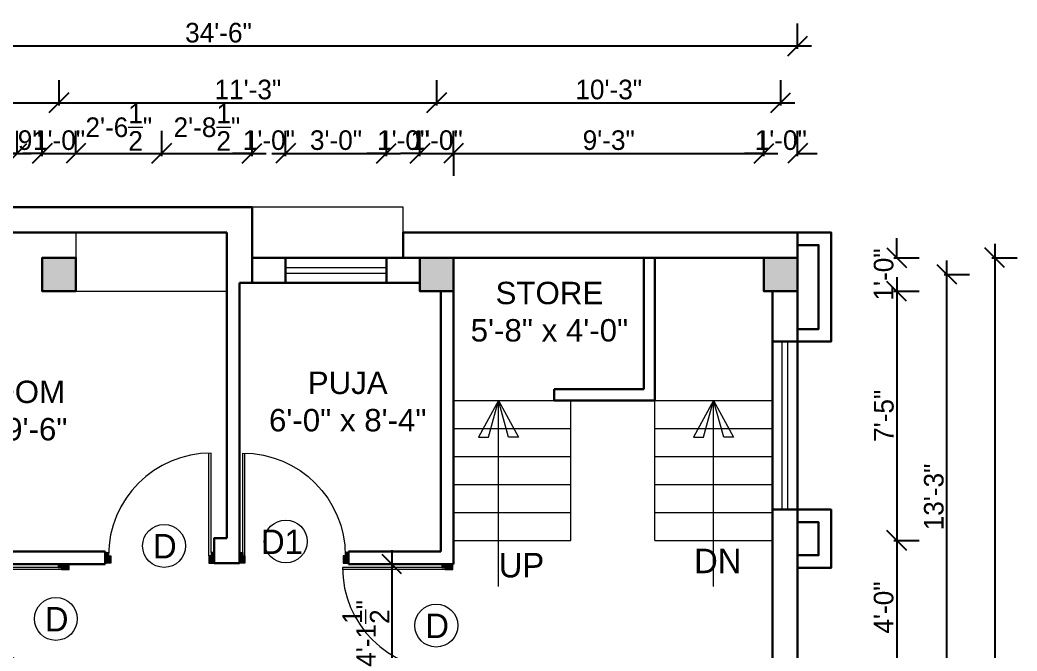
# Model space of a CAD drawing. Header units: inches. Extents: x 28835 to 36795, y -18828 to -9750.
# Drawn here: x 31458.9 to 31815.4, y -13281.5 to -13056 of the extents above; entities that cross this region are included whole.
import ezdxf

# ---------------------------------------------------------------- set-up
doc = ezdxf.new("R2010")
doc.units = ezdxf.units.IN
doc.header["$LTSCALE"] = 12
doc.header["$MEASUREMENT"] = 0
doc.layers.add('06. Text', color=114, linetype='Continuous')
for name, color, linetype, lineweight in [('colum', 250, 'Continuous', 30), ('dim', 85, 'Continuous', 9), ('dimention', 5, 'Continuous', 9), ('dimentions', 5, 'Continuous', 9), ('Elevation', 114, 'Continuous', 20), ('FURNI', 30, 'Continuous', 9), ('Ha2', 31, 'Continuous', 0), ('N_DOOR', 32, 'Continuous', 13), ('STAIRCASE', 6, 'Continuous', 9), ('Text', 7, 'Continuous', 5), ('Wall', 1, 'Continuous', 30), ('window', 6, 'Continuous', 9)]:
    doc.layers.add(name, color=color, linetype=linetype, lineweight=lineweight)
doc.styles.add('Bijay', font='', dxfattribs={"height": 8})
doc.styles.add('KBS', font='GOTHIC.TTF')
doc.styles.add('Times', font='GOTHIC.TTF')
doc.styles.get('Bijay').set_extended_font_data('Serifa BT')
doc.dimstyles.new('D75', dxfattribs={"dimtxt": 7, "dimasz": 7, "dimexe": 8, "dimexo": 24, "dimgap": 1, "dimtad": 1, "dimdec": 1, "dimzin": 3, "dimdsep": 46, "dimlunit": 4, "dimtxsty": 'Times', "dimblk": 'OBLIQUE', "dimcen": 0, "dimdle": 5, "dimaunit": 1, "dimadec": 3, "dimazin": 0, "dimtfac": 1, "dimtdec": 1, "dimtix": 1, "dimtofl": 0, "dimtmove": 1, "dimatfit": 0, "dimldrblk": 'OBLIQUE', "dimfxl": 1, "dimfxlon": 1, "dimtolj": 1, "dimtzin": 0, "dimarcsym": 0})

# ---------------------------------------------------------------- blocks, each defined once
blk = doc.blocks.new('D1000')
at = {"linetype": 'Continuous'}
for points in [[(30, 50), (30, 20), (50, 20), (50, -50), (0, -50), (0, 50)], [(970, 50), (970, 20), (950, 20), (950, -50), (1000, -50), (1000, 50)]]:
    blk.add_hatch(color=256, dxfattribs=at).paths.add_polyline_path(points)
at = {"color": 0, "linetype": 'Continuous'}
for p, q in [((950, 20), (950, 959.8)), ((970, 50), (970, 960))]:
    blk.add_line(p, q, dxfattribs=at)
at = {"linetype": 'Continuous'}
for points in [[(30, 50), (30, 20), (50, 20), (50, -50), (0, -50), (0, 50)], [(970, 50), (970, 20), (950, 20), (950, -50), (1000, -50), (1000, 50)]]:
    blk.add_lwpolyline(points, close=True, dxfattribs=at)
blk.add_arc((970, 20), 940, 90, 180, dxfattribs=at)
blk = doc.blocks.new('_Oblique')
at = {"color": 0, "linetype": 'ByBlock', "lineweight": -2}
blk.add_line((-0.5, -0.5), (0.5, 0.5), dxfattribs=at)
blk = doc.blocks.new('*D757')
at = {"layer": 'Defpoints', "color": 0, "ltscale": 25, "transparency": 16777216}
for p in [(31603.41, -13250.41), (31591.85, -13299.91), (31603.44, -13299.91)]:
    blk.add_point(p, dxfattribs=at)
at = {"layer": 'dimentions', "color": 0, "lineweight": -2, "ltscale": 25, "transparency": 16777216}
for p, q in [((31591.85, -13245.41), (31591.85, -13304.91)), ((31591.85, -13250.41), (31583.85, -13250.41)), ((31591.85, -13299.91), (31583.85, -13299.91))]:
    blk.add_line(p, q, dxfattribs=at)
at = {"layer": 'dimentions', "color": 0, "lineweight": -2, "ltscale": 25, "transparency": 16777216, "xscale": 7, "yscale": 7, "zscale": 7}
for p, rotation in [((31591.85, -13250.41), 90), ((31591.85, -13299.91), 270)]:
    blk.add_blockref('_Oblique', p, dxfattribs=dict(at, rotation=rotation))
at = {"layer": 'dimentions', "color": 0, "ltscale": 25, "transparency": 16777216, "insert": (31582.59, -13275.16), "char_height": 7, "attachment_point": 5, "rotation": 90, "style": 'Times'}
blk.add_mtext('\\A1;4\'-1{\\H1.000000x;\\S1/2;}"', dxfattribs=at)
blk = doc.blocks.new('*D785')
at = {"layer": 'Defpoints', "color": 0, "ltscale": 12, "transparency": 16777216}
for p in [(31457.9, -13103.63), (31385.9, -13122.91), (31457.9, -13122.91)]:
    blk.add_point(p, dxfattribs=at)
at = {"layer": 'dimention', "color": 0, "lineweight": -2, "ltscale": 12, "transparency": 16777216}
for p, q in [((31385.9, -13103.63), (31385.9, -13095.63)), ((31457.9, -13103.63), (31457.9, -13095.63)), ((31380.9, -13103.63), (31462.9, -13103.63))]:
    blk.add_line(p, q, dxfattribs=at)
at = {"layer": 'dimention', "color": 0, "lineweight": -2, "ltscale": 12, "transparency": 16777216, "xscale": 7, "yscale": 7, "zscale": 7, "rotation": 180}
blk.add_blockref('_Oblique', (31385.9, -13103.63), dxfattribs=at)
at = {"layer": 'dimention', "color": 0, "lineweight": -2, "ltscale": 12, "transparency": 16777216, "xscale": 7, "yscale": 7, "zscale": 7}
blk.add_blockref('_Oblique', (31457.9, -13103.63), dxfattribs=at)
at = {"layer": 'dimention', "color": 0, "ltscale": 12, "transparency": 16777216, "insert": (31421.9, -13098.96), "char_height": 7, "attachment_point": 5, "style": 'Times'}
blk.add_mtext('\\A1;6\'-0"', dxfattribs=at)
blk = doc.blocks.new('*D786')
at = {"layer": 'Defpoints', "color": 0, "ltscale": 12, "transparency": 16777216}
for p in [(31478.88, -13103.63), (31478.88, -13122.91), (31466.88, -13140.91)]:
    blk.add_point(p, dxfattribs=at)
at = {"layer": 'dimention', "color": 0, "lineweight": -2, "ltscale": 12, "transparency": 16777216}
for p, q in [((31466.88, -13104.63), (31466.88, -13095.63)), ((31478.88, -13103.63), (31478.88, -13095.63)), ((31466.88, -13103.63), (31459.88, -13103.63)), ((31478.88, -13103.63), (31485.88, -13103.63))]:
    blk.add_line(p, q, dxfattribs=at)
at = {"layer": 'dimention', "color": 0, "lineweight": -2, "ltscale": 12, "transparency": 16777216, "xscale": 7, "yscale": 7, "zscale": 7}
blk.add_blockref('_Oblique', (31466.88, -13103.63), dxfattribs=at)
at = {"layer": 'dimention', "color": 0, "lineweight": -2, "ltscale": 12, "transparency": 16777216, "xscale": 7, "yscale": 7, "zscale": 7, "rotation": 180}
blk.add_blockref('_Oblique', (31478.88, -13103.63), dxfattribs=at)
at = {"layer": 'dimention', "color": 0, "ltscale": 12, "transparency": 16777216, "insert": (31472.88, -13098.96), "char_height": 7, "attachment_point": 5, "style": 'Times'}
blk.add_mtext('\\A1;1\'-0"', dxfattribs=at)
blk = doc.blocks.new('*D787')
at = {"layer": 'Defpoints', "color": 0, "ltscale": 12, "transparency": 16777216}
for p in [(31457.9, -13103.63), (31466.88, -13103.63), (31466.88, -13103.63)]:
    blk.add_point(p, dxfattribs=at)
at = {"layer": 'dimention', "color": 0, "lineweight": -2, "ltscale": 12, "transparency": 16777216}
for p, q in [((31457.9, -13103.63), (31457.9, -13095.63)), ((31466.88, -13103.63), (31466.88, -13095.63)), ((31457.9, -13103.63), (31450.9, -13103.63)), ((31466.88, -13103.63), (31473.88, -13103.63))]:
    blk.add_line(p, q, dxfattribs=at)
at = {"layer": 'dimention', "color": 0, "lineweight": -2, "ltscale": 12, "transparency": 16777216, "xscale": 7, "yscale": 7, "zscale": 7}
blk.add_blockref('_Oblique', (31457.9, -13103.63), dxfattribs=at)
at = {"layer": 'dimention', "color": 0, "lineweight": -2, "ltscale": 12, "transparency": 16777216, "xscale": 7, "yscale": 7, "zscale": 7, "rotation": 180}
blk.add_blockref('_Oblique', (31466.88, -13103.63), dxfattribs=at)
at = {"layer": 'dimention', "color": 0, "ltscale": 12, "transparency": 16777216, "insert": (31462.39, -13098.96), "char_height": 7, "attachment_point": 5, "style": 'Times'}
blk.add_mtext('\\A1;9"', dxfattribs=at)
blk = doc.blocks.new('*D788')
at = {"layer": 'Defpoints', "color": 0, "ltscale": 12, "transparency": 16777216}
for p in [(31509.57, -13103.63), (31478.88, -13122.91), (31509.57, -13140.91)]:
    blk.add_point(p, dxfattribs=at)
at = {"layer": 'dimention', "color": 0, "lineweight": -2, "ltscale": 12, "transparency": 16777216}
for p, q in [((31478.88, -13103.63), (31478.88, -13095.63)), ((31509.57, -13104.63), (31509.57, -13095.63)), ((31473.88, -13103.63), (31514.57, -13103.63))]:
    blk.add_line(p, q, dxfattribs=at)
at = {"layer": 'dimention', "color": 0, "lineweight": -2, "ltscale": 12, "transparency": 16777216, "xscale": 7, "yscale": 7, "zscale": 7, "rotation": 180}
blk.add_blockref('_Oblique', (31478.88, -13103.63), dxfattribs=at)
at = {"layer": 'dimention', "color": 0, "lineweight": -2, "ltscale": 12, "transparency": 16777216, "xscale": 7, "yscale": 7, "zscale": 7}
blk.add_blockref('_Oblique', (31509.57, -13103.63), dxfattribs=at)
at = {"layer": 'dimention', "color": 0, "ltscale": 12, "transparency": 16777216, "insert": (31494.23, -13094.29), "char_height": 7, "attachment_point": 5, "style": 'Times'}
blk.add_mtext('\\A1;2\'-6{\\H1.000000x;\\S1/2;}"', dxfattribs=at)
blk = doc.blocks.new('*D789')
at = {"layer": 'Defpoints', "color": 0, "ltscale": 12, "transparency": 16777216}
for p in [(31541.88, -13103.63), (31509.57, -13140.91), (31541.88, -13140.91)]:
    blk.add_point(p, dxfattribs=at)
at = {"layer": 'dimention', "color": 0, "lineweight": -2, "ltscale": 12, "transparency": 16777216}
for p, q in [((31509.57, -13104.63), (31509.57, -13095.63)), ((31541.88, -13104.63), (31541.88, -13095.63)), ((31504.57, -13103.63), (31546.88, -13103.63))]:
    blk.add_line(p, q, dxfattribs=at)
at = {"layer": 'dimention', "color": 0, "lineweight": -2, "ltscale": 12, "transparency": 16777216, "xscale": 7, "yscale": 7, "zscale": 7, "rotation": 180}
blk.add_blockref('_Oblique', (31509.57, -13103.63), dxfattribs=at)
at = {"layer": 'dimention', "color": 0, "lineweight": -2, "ltscale": 12, "transparency": 16777216, "xscale": 7, "yscale": 7, "zscale": 7}
blk.add_blockref('_Oblique', (31541.88, -13103.63), dxfattribs=at)
at = {"layer": 'dimention', "color": 0, "ltscale": 12, "transparency": 16777216, "insert": (31525.73, -13094.29), "char_height": 7, "attachment_point": 5, "style": 'Times'}
blk.add_mtext('\\A1;2\'-8{\\H1.000000x;\\S1/2;}"', dxfattribs=at)
blk = doc.blocks.new('*D790')
at = {"layer": 'Defpoints', "color": 0, "ltscale": 12, "transparency": 16777216}
for p in [(31601.88, -13103.63), (31589.88, -13140.91), (31601.88, -13140.91)]:
    blk.add_point(p, dxfattribs=at)
at = {"layer": 'dimention', "color": 0, "lineweight": -2, "ltscale": 12, "transparency": 16777216}
for p, q in [((31589.88, -13104.63), (31589.88, -13095.63)), ((31601.88, -13104.63), (31601.88, -13095.63)), ((31589.88, -13103.63), (31582.88, -13103.63)), ((31601.88, -13103.63), (31608.88, -13103.63))]:
    blk.add_line(p, q, dxfattribs=at)
at = {"layer": 'dimention', "color": 0, "lineweight": -2, "ltscale": 12, "transparency": 16777216, "xscale": 7, "yscale": 7, "zscale": 7}
blk.add_blockref('_Oblique', (31589.88, -13103.63), dxfattribs=at)
at = {"layer": 'dimention', "color": 0, "lineweight": -2, "ltscale": 12, "transparency": 16777216, "xscale": 7, "yscale": 7, "zscale": 7, "rotation": 180}
blk.add_blockref('_Oblique', (31601.88, -13103.63), dxfattribs=at)
at = {"layer": 'dimention', "color": 0, "ltscale": 12, "transparency": 16777216, "insert": (31595.88, -13098.96), "char_height": 7, "attachment_point": 5, "style": 'Times'}
blk.add_mtext('\\A1;1\'-0"', dxfattribs=at)
blk = doc.blocks.new('*D791')
at = {"layer": 'Defpoints', "color": 0, "ltscale": 12, "transparency": 16777216}
for p in [(31613.88, -13103.63), (31601.88, -13140.91), (31613.88, -13140.91)]:
    blk.add_point(p, dxfattribs=at)
at = {"layer": 'dimention', "color": 0, "lineweight": -2, "ltscale": 12, "transparency": 16777216}
for p, q in [((31601.88, -13104.63), (31601.88, -13095.63)), ((31613.88, -13104.63), (31613.88, -13095.63)), ((31601.88, -13103.63), (31594.88, -13103.63)), ((31613.88, -13103.63), (31620.88, -13103.63))]:
    blk.add_line(p, q, dxfattribs=at)
at = {"layer": 'dimention', "color": 0, "lineweight": -2, "ltscale": 12, "transparency": 16777216, "xscale": 7, "yscale": 7, "zscale": 7}
blk.add_blockref('_Oblique', (31601.88, -13103.63), dxfattribs=at)
at = {"layer": 'dimention', "color": 0, "lineweight": -2, "ltscale": 12, "transparency": 16777216, "xscale": 7, "yscale": 7, "zscale": 7, "rotation": 180}
blk.add_blockref('_Oblique', (31613.88, -13103.63), dxfattribs=at)
at = {"layer": 'dimention', "color": 0, "ltscale": 12, "transparency": 16777216, "insert": (31607.88, -13098.96), "char_height": 7, "attachment_point": 5, "style": 'Times'}
blk.add_mtext('\\A1;1\'-0"', dxfattribs=at)
blk = doc.blocks.new('*D792')
at = {"layer": 'Defpoints', "color": 0, "ltscale": 12, "transparency": 16777216}
for p in [(31613.88, -13103.63), (31724.88, -13103.63), (31724.88, -13140.91)]:
    blk.add_point(p, dxfattribs=at)
at = {"layer": 'dimention', "color": 0, "lineweight": -2, "ltscale": 12, "transparency": 16777216}
for p, q in [((31724.88, -13104.63), (31724.88, -13095.63)), ((31608.88, -13103.63), (31729.88, -13103.63)), ((31613.88, -13103.63), (31613.88, -13111.63))]:
    blk.add_line(p, q, dxfattribs=at)
at = {"layer": 'dimention', "color": 0, "lineweight": -2, "ltscale": 12, "transparency": 16777216, "xscale": 7, "yscale": 7, "zscale": 7, "rotation": 180}
blk.add_blockref('_Oblique', (31613.88, -13103.63), dxfattribs=at)
at = {"layer": 'dimention', "color": 0, "lineweight": -2, "ltscale": 12, "transparency": 16777216, "xscale": 7, "yscale": 7, "zscale": 7}
blk.add_blockref('_Oblique', (31724.88, -13103.63), dxfattribs=at)
at = {"layer": 'dimention', "color": 0, "ltscale": 12, "transparency": 16777216, "insert": (31669.38, -13098.96), "char_height": 7, "attachment_point": 5, "style": 'Times'}
blk.add_mtext('\\A1;9\'-3"', dxfattribs=at)
blk = doc.blocks.new('*D793')
at = {"layer": 'Defpoints', "color": 0, "ltscale": 12, "transparency": 16777216}
for p in [(31736.88, -13103.63), (31724.88, -13140.91), (31736.88, -13140.91)]:
    blk.add_point(p, dxfattribs=at)
at = {"layer": 'dimention', "color": 0, "lineweight": -2, "ltscale": 12, "transparency": 16777216}
for p, q in [((31724.88, -13104.63), (31724.88, -13095.63)), ((31736.88, -13104.63), (31736.88, -13095.63)), ((31724.88, -13103.63), (31717.88, -13103.63)), ((31736.88, -13103.63), (31743.88, -13103.63))]:
    blk.add_line(p, q, dxfattribs=at)
at = {"layer": 'dimention', "color": 0, "lineweight": -2, "ltscale": 12, "transparency": 16777216, "xscale": 7, "yscale": 7, "zscale": 7}
blk.add_blockref('_Oblique', (31724.88, -13103.63), dxfattribs=at)
at = {"layer": 'dimention', "color": 0, "lineweight": -2, "ltscale": 12, "transparency": 16777216, "xscale": 7, "yscale": 7, "zscale": 7, "rotation": 180}
blk.add_blockref('_Oblique', (31736.88, -13103.63), dxfattribs=at)
at = {"layer": 'dimention', "color": 0, "ltscale": 12, "transparency": 16777216, "insert": (31730.88, -13098.96), "char_height": 7, "attachment_point": 5, "style": 'Times'}
blk.add_mtext('\\A1;1\'-0"', dxfattribs=at)
blk = doc.blocks.new('*D794')
at = {"layer": 'Defpoints', "color": 0, "ltscale": 12, "transparency": 16777216}
for p in [(31472.88, -13085.53), (31358.88, -13140.91), (31472.88, -13140.91)]:
    blk.add_point(p, dxfattribs=at)
at = {"layer": 'dimention', "color": 0, "lineweight": -2, "ltscale": 12, "transparency": 16777216}
for p, q in [((31358.88, -13086.53), (31358.88, -13077.53)), ((31472.88, -13086.53), (31472.88, -13077.53)), ((31353.88, -13085.53), (31477.88, -13085.53))]:
    blk.add_line(p, q, dxfattribs=at)
at = {"layer": 'dimention', "color": 0, "lineweight": -2, "ltscale": 12, "transparency": 16777216, "xscale": 7, "yscale": 7, "zscale": 7, "rotation": 180}
blk.add_blockref('_Oblique', (31358.88, -13085.53), dxfattribs=at)
at = {"layer": 'dimention', "color": 0, "lineweight": -2, "ltscale": 12, "transparency": 16777216, "xscale": 7, "yscale": 7, "zscale": 7}
blk.add_blockref('_Oblique', (31472.88, -13085.53), dxfattribs=at)
at = {"layer": 'dimention', "color": 0, "ltscale": 12, "transparency": 16777216, "insert": (31415.88, -13080.86), "char_height": 7, "attachment_point": 5, "style": 'Times'}
blk.add_mtext('\\A1;9\'-6"', dxfattribs=at)
blk = doc.blocks.new('*D795')
at = {"layer": 'Defpoints', "color": 0, "ltscale": 12, "transparency": 16777216}
for p in [(31607.88, -13085.53), (31472.88, -13140.91), (31607.88, -13140.91)]:
    blk.add_point(p, dxfattribs=at)
at = {"layer": 'dimention', "color": 0, "lineweight": -2, "ltscale": 12, "transparency": 16777216}
for p, q in [((31472.88, -13086.53), (31472.88, -13077.53)), ((31607.88, -13086.53), (31607.88, -13077.53)), ((31467.88, -13085.53), (31612.88, -13085.53))]:
    blk.add_line(p, q, dxfattribs=at)
at = {"layer": 'dimention', "color": 0, "lineweight": -2, "ltscale": 12, "transparency": 16777216, "xscale": 7, "yscale": 7, "zscale": 7, "rotation": 180}
blk.add_blockref('_Oblique', (31472.88, -13085.53), dxfattribs=at)
at = {"layer": 'dimention', "color": 0, "lineweight": -2, "ltscale": 12, "transparency": 16777216, "xscale": 7, "yscale": 7, "zscale": 7}
blk.add_blockref('_Oblique', (31607.88, -13085.53), dxfattribs=at)
at = {"layer": 'dimention', "color": 0, "ltscale": 12, "transparency": 16777216, "insert": (31540.38, -13080.86), "char_height": 7, "attachment_point": 5, "style": 'Times'}
blk.add_mtext('\\A1;11\'-3"', dxfattribs=at)
blk = doc.blocks.new('*D796')
at = {"layer": 'Defpoints', "color": 0, "ltscale": 12, "transparency": 16777216}
for p in [(31730.88, -13085.53), (31607.88, -13140.91), (31730.88, -13140.91)]:
    blk.add_point(p, dxfattribs=at)
at = {"layer": 'dimention', "color": 0, "lineweight": -2, "ltscale": 12, "transparency": 16777216}
for p, q in [((31607.88, -13086.53), (31607.88, -13077.53)), ((31730.88, -13086.53), (31730.88, -13077.53)), ((31602.88, -13085.53), (31735.88, -13085.53))]:
    blk.add_line(p, q, dxfattribs=at)
at = {"layer": 'dimention', "color": 0, "lineweight": -2, "ltscale": 12, "transparency": 16777216, "xscale": 7, "yscale": 7, "zscale": 7, "rotation": 180}
blk.add_blockref('_Oblique', (31607.88, -13085.53), dxfattribs=at)
at = {"layer": 'dimention', "color": 0, "lineweight": -2, "ltscale": 12, "transparency": 16777216, "xscale": 7, "yscale": 7, "zscale": 7}
blk.add_blockref('_Oblique', (31730.88, -13085.53), dxfattribs=at)
at = {"layer": 'dimention', "color": 0, "ltscale": 12, "transparency": 16777216, "insert": (31669.38, -13080.86), "char_height": 7, "attachment_point": 5, "style": 'Times'}
blk.add_mtext('\\A1;10\'-3"', dxfattribs=at)
blk = doc.blocks.new('*D798')
at = {"layer": 'Defpoints', "color": 0, "ltscale": 12, "transparency": 16777216}
for p in [(31736.88, -13065.24), (31736.88, -13140.91), (31322.86, -13241.41)]:
    blk.add_point(p, dxfattribs=at)
at = {"layer": 'dimention', "color": 0, "lineweight": -2, "ltscale": 12, "transparency": 16777216}
for p, q in [((31322.86, -13066.24), (31322.86, -13057.24)), ((31736.88, -13066.24), (31736.88, -13057.24)), ((31317.86, -13065.24), (31741.88, -13065.24))]:
    blk.add_line(p, q, dxfattribs=at)
at = {"layer": 'dimention', "color": 0, "lineweight": -2, "ltscale": 12, "transparency": 16777216, "xscale": 7, "yscale": 7, "zscale": 7, "rotation": 180}
blk.add_blockref('_Oblique', (31322.86, -13065.24), dxfattribs=at)
at = {"layer": 'dimention', "color": 0, "lineweight": -2, "ltscale": 12, "transparency": 16777216, "xscale": 7, "yscale": 7, "zscale": 7}
blk.add_blockref('_Oblique', (31736.88, -13065.24), dxfattribs=at)
at = {"layer": 'dimention', "color": 0, "ltscale": 12, "transparency": 16777216, "insert": (31529.87, -13060.56), "char_height": 7, "attachment_point": 5, "style": 'Times'}
blk.add_mtext('\\A1;34\'-6"', dxfattribs=at)
blk = doc.blocks.new('*D799')
at = {"layer": 'Defpoints', "color": 0, "ltscale": 12, "transparency": 16777216}
for p in [(31736.88, -13140.91), (31736.88, -13152.91), (31772.35, -13152.91)]:
    blk.add_point(p, dxfattribs=at)
at = {"layer": 'dimention', "color": 0, "lineweight": -2, "ltscale": 12, "transparency": 16777216}
for p, q in [((31772.35, -13140.91), (31772.35, -13133.91)), ((31771.35, -13140.91), (31780.35, -13140.91)), ((31771.35, -13152.91), (31780.35, -13152.91)), ((31772.35, -13152.91), (31772.35, -13159.91))]:
    blk.add_line(p, q, dxfattribs=at)
at = {"layer": 'dimention', "color": 0, "lineweight": -2, "ltscale": 12, "transparency": 16777216, "xscale": 7, "yscale": 7, "zscale": 7}
for p, rotation in [((31772.35, -13140.91), 270), ((31772.35, -13152.91), 90)]:
    blk.add_blockref('_Oblique', p, dxfattribs=dict(at, rotation=rotation))
at = {"layer": 'dimention', "color": 0, "ltscale": 12, "transparency": 16777216, "insert": (31767.68, -13146.91), "char_height": 7, "attachment_point": 5, "rotation": 90, "style": 'Times'}
blk.add_mtext('\\A1;1\'-0"', dxfattribs=at)
blk = doc.blocks.new('*D800')
at = {"layer": 'Defpoints', "color": 0, "ltscale": 12, "transparency": 16777216}
for p in [(31736.88, -13152.91), (31736.88, -13241.91), (31772.35, -13241.91)]:
    blk.add_point(p, dxfattribs=at)
at = {"layer": 'dimention', "color": 0, "lineweight": -2, "ltscale": 12, "transparency": 16777216}
for p, q in [((31772.35, -13147.91), (31772.35, -13246.91)), ((31771.35, -13152.91), (31780.35, -13152.91)), ((31771.35, -13241.91), (31780.35, -13241.91))]:
    blk.add_line(p, q, dxfattribs=at)
at = {"layer": 'dimention', "color": 0, "lineweight": -2, "ltscale": 12, "transparency": 16777216, "xscale": 7, "yscale": 7, "zscale": 7}
for p, rotation in [((31772.35, -13152.91), 90), ((31772.35, -13241.91), 270)]:
    blk.add_blockref('_Oblique', p, dxfattribs=dict(at, rotation=rotation))
at = {"layer": 'dimention', "color": 0, "ltscale": 12, "transparency": 16777216, "insert": (31767.77, -13197.41), "char_height": 7, "attachment_point": 5, "rotation": 90, "style": 'Times'}
blk.add_mtext('\\A1;7\'-5"', dxfattribs=at)
blk = doc.blocks.new('*D801')
at = {"layer": 'Defpoints', "color": 0, "ltscale": 12, "transparency": 16777216}
for p in [(31736.88, -13241.91), (31736.88, -13289.91), (31772.35, -13289.91)]:
    blk.add_point(p, dxfattribs=at)
at = {"layer": 'dimention', "color": 0, "lineweight": -2, "ltscale": 12, "transparency": 16777216}
for p, q in [((31772.35, -13236.91), (31772.35, -13294.91)), ((31771.35, -13241.91), (31780.35, -13241.91)), ((31771.35, -13289.91), (31780.35, -13289.91))]:
    blk.add_line(p, q, dxfattribs=at)
at = {"layer": 'dimention', "color": 0, "lineweight": -2, "ltscale": 12, "transparency": 16777216, "xscale": 7, "yscale": 7, "zscale": 7}
for p, rotation in [((31772.35, -13241.91), 90), ((31772.35, -13289.91), 270)]:
    blk.add_blockref('_Oblique', p, dxfattribs=dict(at, rotation=rotation))
at = {"layer": 'dimention', "color": 0, "ltscale": 12, "transparency": 16777216, "insert": (31767.68, -13265.91), "char_height": 7, "attachment_point": 5, "rotation": 90, "style": 'Times'}
blk.add_mtext('\\A1;4\'-0"', dxfattribs=at)
blk = doc.blocks.new('*D806')
at = {"layer": 'Defpoints', "color": 0, "ltscale": 12, "transparency": 16777216}
for p in [(31730.39, -13146.91), (31790.3, -13146.91), (31730.39, -13305.91)]:
    blk.add_point(p, dxfattribs=at)
at = {"layer": 'dimention', "color": 0, "lineweight": -2, "ltscale": 12, "transparency": 16777216}
for p, q in [((31790.3, -13310.91), (31790.3, -13141.91)), ((31789.3, -13146.91), (31798.3, -13146.91)), ((31789.3, -13305.91), (31798.3, -13305.91))]:
    blk.add_line(p, q, dxfattribs=at)
at = {"layer": 'dimention', "color": 0, "lineweight": -2, "ltscale": 12, "transparency": 16777216, "xscale": 7, "yscale": 7, "zscale": 7}
for p, rotation in [((31790.3, -13146.91), 90), ((31790.3, -13305.91), 270)]:
    blk.add_blockref('_Oblique', p, dxfattribs=dict(at, rotation=rotation))
at = {"layer": 'dimention', "color": 0, "ltscale": 12, "transparency": 16777216, "insert": (31785.62, -13226.41), "char_height": 7, "attachment_point": 5, "rotation": 90, "style": 'Times'}
blk.add_mtext('\\A1;13\'-3"', dxfattribs=at)
blk = doc.blocks.new('*D807')
at = {"layer": 'Defpoints', "color": 0, "ltscale": 12, "transparency": 16777216}
for p in [(31730.39, -13140.91), (31730.39, -13506.91), (31807.35, -13506.91)]:
    blk.add_point(p, dxfattribs=at)
at = {"layer": 'dimention', "color": 0, "lineweight": -2, "ltscale": 12, "transparency": 16777216}
for p, q in [((31807.35, -13135.91), (31807.35, -13511.91)), ((31806.35, -13140.91), (31815.35, -13140.91)), ((31806.35, -13506.91), (31815.35, -13506.91))]:
    blk.add_line(p, q, dxfattribs=at)
at = {"layer": 'dimention', "color": 0, "lineweight": -2, "ltscale": 12, "transparency": 16777216, "xscale": 7, "yscale": 7, "zscale": 7}
for p, rotation in [((31807.35, -13140.91), 90), ((31807.35, -13506.91), 270)]:
    blk.add_blockref('_Oblique', p, dxfattribs=dict(at, rotation=rotation))
at = {"layer": 'dimention', "color": 0, "ltscale": 12, "transparency": 16777216, "insert": (31802.67, -13323.91), "char_height": 7, "attachment_point": 5, "rotation": 90, "style": 'Times'}
blk.add_mtext('\\A1;30\'-6"', dxfattribs=at)
blk = doc.blocks.new('*D808')
at = {"layer": 'Defpoints', "color": 0, "ltscale": 12, "transparency": 16777216}
for p in [(31589.88, -13103.63), (31553.88, -13140.91), (31589.88, -13144.41)]:
    blk.add_point(p, dxfattribs=at)
at = {"layer": 'dimention', "color": 0, "lineweight": -2, "ltscale": 12, "transparency": 16777216}
for p, q in [((31553.88, -13104.63), (31553.88, -13095.63)), ((31589.88, -13104.63), (31589.88, -13095.63)), ((31548.88, -13103.63), (31594.88, -13103.63))]:
    blk.add_line(p, q, dxfattribs=at)
at = {"layer": 'dimention', "color": 0, "lineweight": -2, "ltscale": 12, "transparency": 16777216, "xscale": 7, "yscale": 7, "zscale": 7, "rotation": 180}
blk.add_blockref('_Oblique', (31553.88, -13103.63), dxfattribs=at)
at = {"layer": 'dimention', "color": 0, "lineweight": -2, "ltscale": 12, "transparency": 16777216, "xscale": 7, "yscale": 7, "zscale": 7}
blk.add_blockref('_Oblique', (31589.88, -13103.63), dxfattribs=at)
at = {"layer": 'dimention', "color": 0, "ltscale": 12, "transparency": 16777216, "insert": (31571.88, -13098.96), "char_height": 7, "attachment_point": 5, "style": 'Times'}
blk.add_mtext('\\A1;3\'-0"', dxfattribs=at)
blk = doc.blocks.new('*D809')
at = {"layer": 'Defpoints', "color": 0, "ltscale": 12, "transparency": 16777216}
for p in [(31553.88, -13103.63), (31541.88, -13140.91), (31553.88, -13140.91)]:
    blk.add_point(p, dxfattribs=at)
at = {"layer": 'dimention', "color": 0, "lineweight": -2, "ltscale": 12, "transparency": 16777216}
for p, q in [((31541.88, -13104.63), (31541.88, -13095.63)), ((31553.88, -13104.63), (31553.88, -13095.63)), ((31541.88, -13103.63), (31534.88, -13103.63)), ((31553.88, -13103.63), (31560.88, -13103.63))]:
    blk.add_line(p, q, dxfattribs=at)
at = {"layer": 'dimention', "color": 0, "lineweight": -2, "ltscale": 12, "transparency": 16777216, "xscale": 7, "yscale": 7, "zscale": 7}
blk.add_blockref('_Oblique', (31541.88, -13103.63), dxfattribs=at)
at = {"layer": 'dimention', "color": 0, "lineweight": -2, "ltscale": 12, "transparency": 16777216, "xscale": 7, "yscale": 7, "zscale": 7, "rotation": 180}
blk.add_blockref('_Oblique', (31553.88, -13103.63), dxfattribs=at)
at = {"layer": 'dimention', "color": 0, "ltscale": 12, "transparency": 16777216, "insert": (31547.88, -13098.96), "char_height": 7, "attachment_point": 5, "style": 'Times'}
blk.add_mtext('\\A1;1\'-0"', dxfattribs=at)

msp = doc.modelspace()

# ---------------------------------------------------------------- hatches: boundary and pattern name
at = {"layer": 'Ha2'}
for points in [[(31478.88, -13152.91), (31478.88, -13140.91), (31466.88, -13140.91), (31466.88, -13152.91)], [(31613.88, -13152.91), (31613.88, -13140.91), (31601.88, -13140.91), (31601.88, -13152.91)], [(31736.88, -13152.91), (31736.88, -13140.91), (31724.88, -13140.91), (31724.88, -13152.91)]]:
    msp.add_hatch(color=256, dxfattribs=at).paths.add_polyline_path(points)

# ---------------------------------------------------------------- linework, layer by layer
at = {"layer": 'colum'}
for points in [[(31478.88, -13152.91), (31478.88, -13140.91), (31466.88, -13140.91), (31466.88, -13152.91)], [(31613.88, -13152.91), (31613.88, -13140.91), (31601.88, -13140.91), (31601.88, -13152.91)], [(31736.88, -13152.91), (31736.88, -13140.91), (31724.88, -13140.91), (31724.88, -13152.91)]]:
    msp.add_lwpolyline(points, close=True, dxfattribs=at)
at = {"layer": 'dim', "ltscale": 12}
for p, q in [((31731.28, -13170.91), (31731.28, -13230.91)), ((31733.28, -13170.91), (31733.28, -13230.91))]:
    msp.add_line(p, q, dxfattribs=at)
at = {"layer": 'Elevation', "flags": 128}
msp.add_lwpolyline([(31595.88, -13131.91), (31595.88, -13122.91), (31541.88, -13122.91)], dxfattribs=at)
at = {"layer": 'FURNI', "ltscale": 0.5}
msp.add_lwpolyline([(31478.88, -13152.91), (31532.88, -13152.91), (31532.88, -13131.91), (31478.88, -13131.91)], close=True, dxfattribs=at)
at = {"layer": 'STAIRCASE'}
for p, q in [((31613.88, -13191.91), (31655.88, -13191.91)), ((31655.88, -13241.91), (31655.88, -13191.91)), ((31685.88, -13241.91), (31685.88, -13191.91)), ((31685.88, -13191.91), (31727.88, -13191.91)), ((31613.88, -13201.91), (31655.88, -13201.91)), ((31685.88, -13201.91), (31727.88, -13201.91)), ((31613.88, -13211.91), (31655.88, -13211.91)), ((31685.88, -13211.91), (31727.88, -13211.91)), ((31613.88, -13221.91), (31655.88, -13221.91)), ((31685.88, -13221.91), (31727.88, -13221.91)), ((31613.88, -13231.91), (31655.88, -13231.91)), ((31685.88, -13231.91), (31727.88, -13231.91)), ((31613.88, -13241.91), (31655.88, -13241.91)), ((31685.88, -13241.91), (31727.88, -13241.91))]:
    msp.add_line(p, q, dxfattribs=at)
for points in [[(31629.94, -13191.91), (31622.79, -13205.04), (31626.34, -13205.04), (31629.94, -13191.91)], [(31629.94, -13258.43), (31629.94, -13191.91)], [(31629.94, -13191.91), (31637.09, -13205.04), (31633.54, -13205.04), (31629.94, -13191.91)], [(31706.88, -13191.91), (31699.73, -13205.04), (31703.28, -13205.04), (31706.88, -13191.91)], [(31706.88, -13258.43), (31706.88, -13191.91)], [(31706.88, -13191.91), (31714.02, -13205.04), (31710.48, -13205.04), (31706.88, -13191.91)]]:
    msp.add_lwpolyline(points, dxfattribs=at)
at = {"layer": 'Text'}
for centre in [(31553.92, -13242.31), (31510.4, -13243.89), (31471.73, -13269.98), (31607.74, -13272.35)]:
    msp.add_circle(centre, 7.67, dxfattribs=at)
at = {"layer": 'Wall'}
for p, q in [((31541.88, -13122.91), (31352.88, -13122.91)), ((31541.88, -13149.91), (31541.88, -13122.91)), ((31361.88, -13131.91), (31532.88, -13131.91)), ((31532.88, -13241.11), (31532.88, -13131.91)), ((31601.88, -13140.91), (31541.88, -13140.91)), ((31613.88, -13140.91), (31724.88, -13140.91)), ((31681.88, -13187.91), (31681.88, -13140.91)), ((31685.88, -13191.91), (31685.88, -13140.91)), ((31685.88, -13191.91), (31685.88, -13140.91)), ((31601.88, -13149.91), (31537.38, -13149.91)), ((31537.38, -13149.91), (31537.38, -13250.11)), ((31609.38, -13152.91), (31609.38, -13245.91)), ((31613.88, -13152.91), (31613.88, -13250.41)), ((31649.88, -13187.91), (31649.88, -13191.91)), ((31649.88, -13187.91), (31681.88, -13187.91)), ((31489.38, -13245.91), (31361.88, -13245.91)), ((31609.38, -13245.91), (31576.38, -13245.91)), ((31576.38, -13245.91), (31576.38, -13250.41)), ((31483.38, -13250.41), (31417.88, -13250.41)), ((31489.38, -13250.41), (31483.38, -13250.41)), ((31532.88, -13250.41), (31532.88, -13250.11)), ((31613.88, -13250.41), (31576.38, -13250.41))]:
    msp.add_line(p, q, dxfattribs=at)
at = {"layer": 'Wall', "ltscale": 12}
for p, q in [((31553.88, -13140.91), (31553.88, -13149.91)), ((31589.88, -13140.91), (31589.88, -13149.91)), ((31613.88, -13250.41), (31609.38, -13250.41))]:
    msp.add_line(p, q, dxfattribs=at)
for points in [[(31736.88, -13299.91), (31736.88, -13131.91), (31595.88, -13131.91), (31595.88, -13131.91), (31595.88, -13140.91)], [(31736.88, -13131.91), (31745.88, -13131.91), (31748.88, -13131.91), (31748.88, -13170.91), (31727.88, -13170.91)], [(31736.88, -13136.41), (31744.38, -13136.41), (31744.38, -13166.41), (31736.88, -13166.41)], [(31727.88, -13299.91), (31727.88, -13152.91)], [(31727.88, -13230.91), (31748.88, -13230.91), (31748.88, -13251.73), (31736.88, -13251.73)], [(31736.88, -13235.41), (31744.38, -13235.41), (31744.38, -13247.23), (31736.88, -13247.23)]]:
    msp.add_lwpolyline(points, dxfattribs=at)
at = {"layer": 'Wall'}
for points in [[(31649.88, -13191.91), (31685.88, -13191.91)], [(31537.38, -13250.11), (31537.38, -13250.11), (31528.38, -13250.11), (31528.38, -13241.11), (31532.88, -13241.11)], [(31489.38, -13245.91), (31489.38, -13250.41)]]:
    msp.add_lwpolyline(points, dxfattribs=at)
at = {"layer": 'window', "ltscale": 12}
for p, q in [((31553.88, -13144.41), (31589.88, -13144.41)), ((31553.88, -13146.41), (31589.88, -13146.41))]:
    msp.add_line(p, q, dxfattribs=at)

# ---------------------------------------------------------------- block references
at = {"layer": 'N_DOOR'}
for p, xscale, yscale, zscale in [((31489.38, -13248.16), 0.03899999987334013, 0.03899999987334013, 0.03899999987334013), ((31576.38, -13248.16), -0.03899999987334013, 0.03899999998975545, 0.03900000001885928)]:
    msp.add_blockref('D1000', p, dxfattribs=dict(at, xscale=xscale, yscale=yscale, zscale=zscale))
at = {"layer": 'N_DOOR', "xscale": 0.03899999987334013, "yscale": 0.03899999987334013, "zscale": 0.03899999987334013, "rotation": 90}
for p in [(31474.56, -13289.41), (31611.66, -13289.41)]:
    msp.add_blockref('D1000', p, dxfattribs=at)

# ---------------------------------------------------------------- texts
at = {"layer": '06. Text', "ltscale": 0.3, "char_height": 8, "attachment_point": 5, "style": 'Bijay'}
for s, insert, width in [('{\\fArial|b0|i0|c0|p34;STORE\\P5\'-8" x 4\'-0"}', (31648.17, -13160.25), 84.1644), ('{\\fArial|b0|i0|c0|p34;PUJA\\P6\'-0" x 8\'-4"}', (31576.07, -13192.35), 84.1644), ('{\\fArial|b0|i0|c0|p34; BEDROOM\\P14\'-3" x 9\'-6"}', (31444.6, -13195.57), 105.1644)]:
    msp.add_mtext(s, dxfattribs=dict(at, insert=insert, width=width))
at = {"layer": 'Text', "char_height": 8.75, "attachment_point": 6, "style": 'KBS'}
for s, insert in [('D1', (31560.03, -13242.42)), ('D', (31514.92, -13244)), ('DN', (31716.81, -13249.26)), ('UP', (31646.32, -13250.83)), ('D', (31476.25, -13270.09)), ('D', (31612.27, -13272.45))]:
    msp.add_mtext(s, dxfattribs=dict(at, insert=insert))

# ---------------------------------------------------------------- dimensions: what is measured, and where the dimension line sits
at = {"layer": 'dimention', "ltscale": 12}
for base, p1, p2, picture, middle in [((31736.88, -13065.24), (31322.86, -13241.41), (31736.88, -13140.91), '*D798', (31529.87, -13060.56)), ((31472.88, -13085.53), (31358.88, -13140.91), (31472.88, -13140.91), '*D794', (31415.88, -13080.86)), ((31607.88, -13085.53), (31472.88, -13140.91), (31607.88, -13140.91), '*D795', (31540.38, -13080.86)), ((31730.88, -13085.53), (31607.88, -13140.91), (31730.88, -13140.91), '*D796', (31669.38, -13080.86)), ((31509.57, -13103.63), (31478.88, -13122.91), (31509.57, -13140.91), '*D788', (31494.23, -13094.29)), ((31541.88, -13103.63), (31509.57, -13140.91), (31541.88, -13140.91), '*D789', (31525.73, -13094.29)), ((31457.9, -13103.63), (31385.9, -13122.91), (31457.9, -13122.91), '*D785', (31421.9, -13098.96)), ((31466.88, -13103.63), (31457.9, -13103.63), (31466.88, -13103.63), '*D787', (31462.39, -13098.96)), ((31478.88, -13103.63), (31466.88, -13140.91), (31478.88, -13122.91), '*D786', (31472.88, -13098.96)), ((31553.88, -13103.63), (31541.88, -13140.91), (31553.88, -13140.91), '*D809', (31547.88, -13098.96)), ((31589.88, -13103.63), (31553.88, -13140.91), (31589.88, -13144.41), '*D808', (31571.88, -13098.96)), ((31601.88, -13103.63), (31589.88, -13140.91), (31601.88, -13140.91), '*D790', (31595.88, -13098.96)), ((31613.88, -13103.63), (31601.88, -13140.91), (31613.88, -13140.91), '*D791', (31607.88, -13098.96)), ((31724.88, -13103.63), (31613.88, -13103.63), (31724.88, -13140.91), '*D792', (31669.38, -13098.96)), ((31736.88, -13103.63), (31724.88, -13140.91), (31736.88, -13140.91), '*D793', (31730.88, -13098.96))]:
    dim = msp.add_linear_dim(base=base, p1=p1, p2=p2, dimstyle='D75', dxfattribs=at)
    dim.commit()
    dim.dimension.update_dxf_attribs({"geometry": picture, "text_midpoint": middle})
for base, p1, p2, picture, middle in [((31772.35, -13152.91), (31736.88, -13140.91), (31736.88, -13152.91), '*D799', (31767.68, -13146.91)), ((31807.35, -13506.91), (31730.39, -13140.91), (31730.39, -13506.91), '*D807', (31802.67, -13323.91)), ((31790.3, -13146.91), (31730.39, -13305.91), (31730.39, -13146.91), '*D806', (31785.62, -13226.41)), ((31772.35, -13241.91), (31736.88, -13152.91), (31736.88, -13241.91), '*D800', (31767.77, -13197.41)), ((31772.35, -13289.91), (31736.88, -13241.91), (31736.88, -13289.91), '*D801', (31767.68, -13265.91))]:
    dim = msp.add_linear_dim(base=base, p1=p1, p2=p2, angle=90, dimstyle='D75', dxfattribs=at)
    dim.commit()
    dim.dimension.update_dxf_attribs({"geometry": picture, "text_midpoint": middle})
at = {"layer": 'dimentions', "ltscale": 25}
dim = msp.add_linear_dim(base=(31591.85, -13299.91), p1=(31603.41, -13250.41), p2=(31603.44, -13299.91), angle=90, dimstyle='D75', override={"dimfxl": 0.125, "dimarcsym": 1}, dxfattribs=at)
dim.commit()
dim.dimension.update_dxf_attribs({"geometry": '*D757', "text_midpoint": (31582.59, -13275.16)})

doc.saveas('drawing.dxf')
